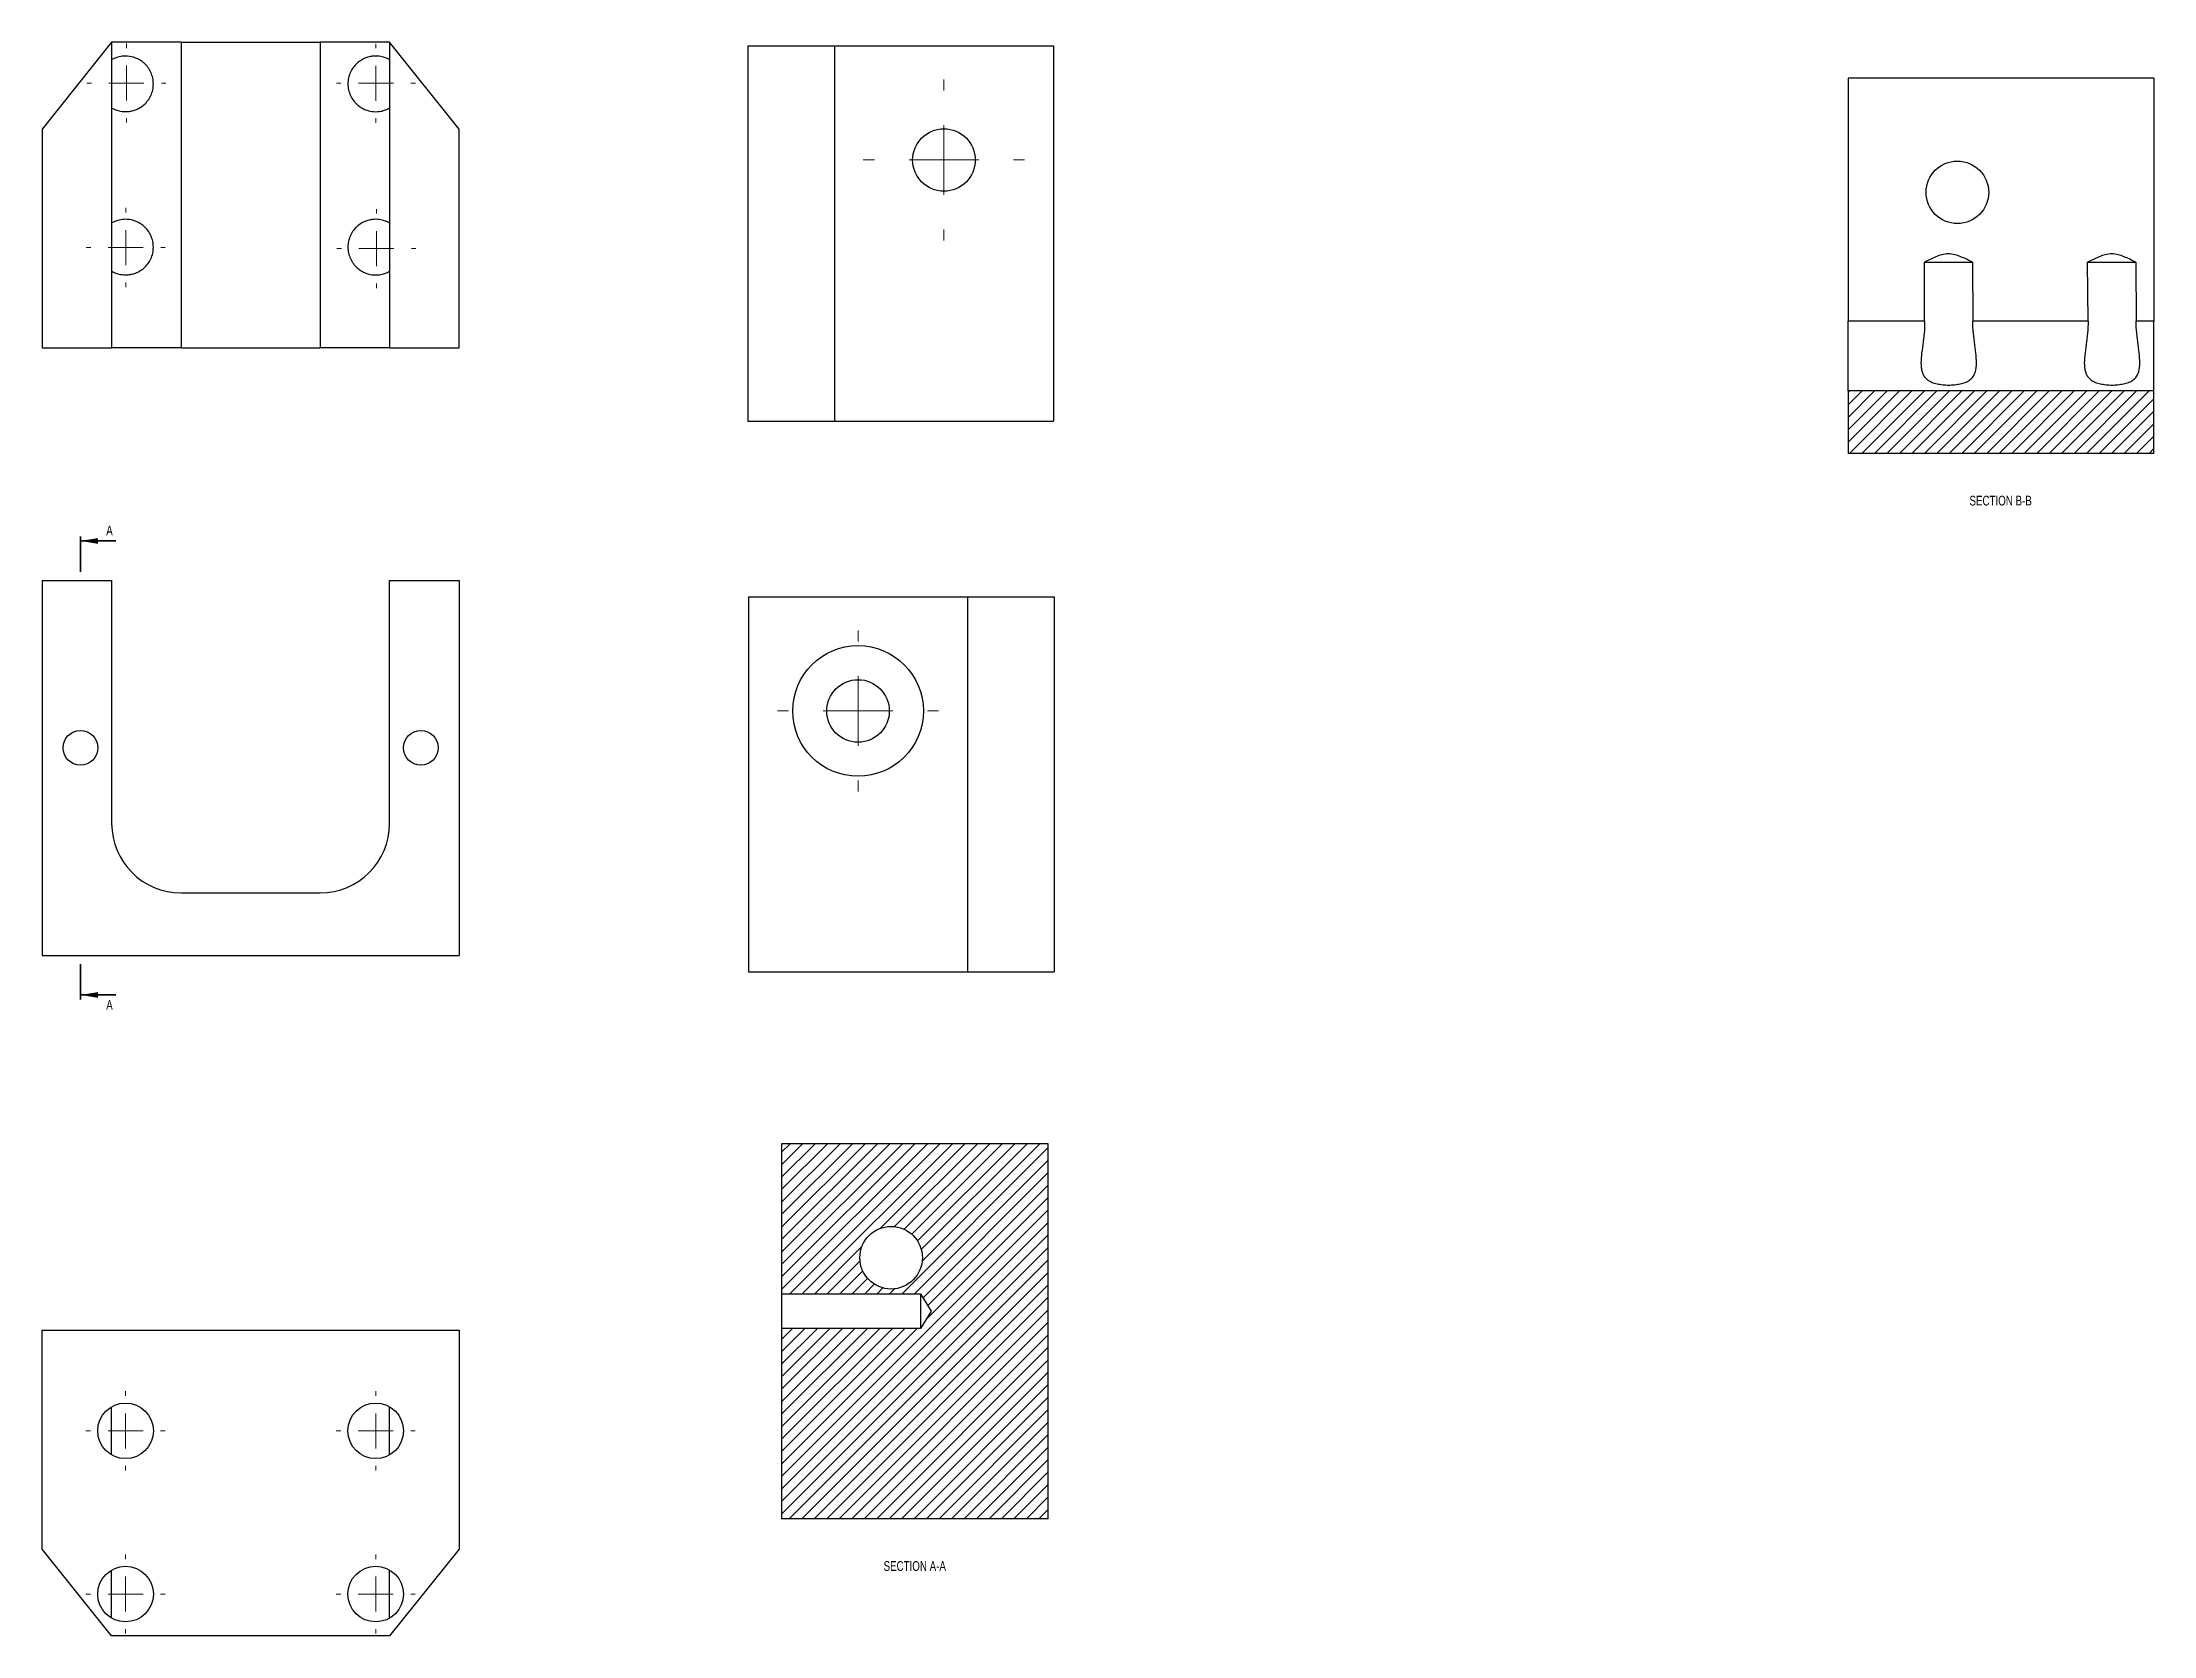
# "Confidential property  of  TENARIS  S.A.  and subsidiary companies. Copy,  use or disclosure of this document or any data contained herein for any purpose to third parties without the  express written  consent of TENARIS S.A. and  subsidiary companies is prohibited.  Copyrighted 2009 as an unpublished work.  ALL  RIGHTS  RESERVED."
# Model space of a CAD drawing. Header units: millimetres. Extents: x 1243 to 1395, y 1931 to 2046.
import ezdxf

# ---------------------------------------------------------------- set-up
doc = ezdxf.new("R2010")
doc.units = ezdxf.units.MM
doc.linetypes.add('PHANTOM', pattern=[12.7, 6.35, -1.27, 1.27, -1.27, 1.27, -1.27])
doc.styles.add('SLDTEXTSTYLE0', font='TXT', dxfattribs={"width": 0.75})

# ---------------------------------------------------------------- blocks, each defined once
blk = doc.blocks.new('SW_CENTERMARKSYMBOL_0')
at = {"color": 0, "linetype": 'Continuous', "lineweight": 0}
for p, q in [((0, 25), (0, 29)), ((0, 0), (0, 12.5)), ((-25, 0), (-29, 0)), ((0, 0), (-12.5, 0)), ((0, 0), (0, -12.5)), ((0, 0), (12.5, 0)), ((25, 0), (29, 0)), ((0, -25), (0, -29))]:
    blk.add_line(p, q, dxfattribs=at)
blk = doc.blocks.new('SW_CENTERMARKSYMBOL_1')
at = {"color": 0, "linetype": 'Continuous', "lineweight": 0}
for p, q in [((0, 25), (0, 29)), ((0, 0), (0, 12.5)), ((-25, 0), (-29, 0)), ((0, 0), (-12.5, 0)), ((0, 0), (0, -12.5)), ((0, 0), (12.5, 0)), ((25, 0), (29, 0)), ((0, -25), (0, -29))]:
    blk.add_line(p, q, dxfattribs=at)
blk = doc.blocks.new('SW_CENTERMARKSYMBOL_5')
at = {"color": 0, "linetype": 'Continuous', "lineweight": 0}
for p, q in [((0, 5), (0, 5.65)), ((-5, 0), (-5.65, 0)), ((0, 0), (-2.5, 0)), ((0, 0), (0, 2.5)), ((0, 0), (0, -2.5)), ((0, 0), (2.5, 0)), ((5, 0), (5.65, 0)), ((0, -5), (0, -5.65))]:
    blk.add_line(p, q, dxfattribs=at)

msp = doc.modelspace()

# ---------------------------------------------------------------- hatches: boundary and pattern name
at = {"linetype": 'Continuous', "lineweight": 18}
h = msp.add_hatch(dxfattribs=at)
h.set_pattern_fill('ANSI31', scale=0.200034, style=0)
h.set_pattern_definition([(45, (1171.9154, 1934.2823), (-0.4490882, 0.4490882), [])])
h.paths.add_polyline_path([(1395.1, 2016.11), (1395.1, 2020.61), (1373.1, 2020.61), (1373.1, 2016.11)], flags=0)
h = msp.add_hatch(dxfattribs=at)
h.set_pattern_fill('ANSI31', scale=0.2, style=0)
h.set_pattern_definition([(45, (1127.98717, 1857.6009), (-0.4490128, 0.4490128), [])])
h.paths.add_polyline_path([(1315.55, 1939.42), (1315.55, 1966.42), (1296.36, 1966.42), (1296.36, 1955.62), (1306.36, 1955.62), (1307.11, 1954.37), (1306.36, 1953.12), (1296.36, 1953.12), (1296.36, 1939.42)], flags=0)
edge = h.paths.add_edge_path(flags=0)
edge.add_arc((1304.24, 1958.21), 2.25, 0, 360)

# ---------------------------------------------------------------- linework, layer by layer
at = {"color": 7, "linetype": 'Continuous', "lineweight": 25}
for p, q in [((1248.15, 2045.71), (1243.15, 2039.46)), ((1248.15, 2045.71), (1248.15, 2023.71)), ((1253.15, 2045.71), (1248.15, 2045.71)), ((1253.15, 2045.71), (1253.15, 2023.71)), ((1253.15, 2045.71), (1263.15, 2045.71)), ((1263.15, 2045.71), (1263.15, 2023.71)), ((1268.15, 2045.71), (1263.15, 2045.71)), ((1273.15, 2039.46), (1268.15, 2045.71)), ((1268.15, 2045.71), (1268.15, 2023.71)), ((1293.92, 2045.44), (1293.92, 2027.94)), ((1293.92, 2045.44), (1300.16, 2045.44)), ((1300.16, 2045.44), (1300.16, 2018.44)), ((1300.16, 2045.44), (1315.92, 2045.44)), ((1315.92, 2045.44), (1315.92, 2018.44)), ((1395.1, 2043.12), (1373.1, 2043.12)), ((1373.1, 2043.12), (1373.1, 2025.62)), ((1395.1, 2043.12), (1395.1, 2025.62)), ((1243.15, 2039.46), (1243.15, 2023.71)), ((1273.15, 2023.71), (1273.15, 2039.46)), ((1378.61, 2025.62), (1378.59, 2029.87)), ((1378.59, 2029.87), (1382.05, 2029.87)), ((1382.05, 2029.87), (1382.08, 2025.62)), ((1390.37, 2025.62), (1390.34, 2029.87)), ((1390.34, 2029.87), (1393.8, 2029.87)), ((1393.8, 2029.87), (1393.83, 2025.62)), ((1293.92, 2027.94), (1293.92, 2018.44)), ((1378.61, 2025.62), (1373.1, 2025.62)), ((1373.1, 2020.61), (1373.1, 2025.62)), ((1390.37, 2025.62), (1382.08, 2025.62)), ((1395.1, 2025.62), (1393.83, 2025.62)), ((1395.1, 2020.61), (1395.1, 2025.62)), ((1243.15, 2023.71), (1248.15, 2023.71)), ((1253.15, 2023.71), (1248.15, 2023.71)), ((1253.15, 2023.71), (1263.15, 2023.71)), ((1268.15, 2023.71), (1263.15, 2023.71)), ((1268.15, 2023.71), (1273.15, 2023.71)), ((1373.1, 2020.61), (1373.1, 2016.11)), ((1395.1, 2020.61), (1373.1, 2020.61)), ((1395.1, 2016.11), (1395.1, 2020.61)), ((1293.92, 2018.44), (1300.16, 2018.44)), ((1300.16, 2018.44), (1315.92, 2018.44)), ((1395.1, 2016.11), (1373.1, 2016.11)), ((1243.15, 2006.97), (1243.15, 1979.97)), ((1243.15, 2006.97), (1248.15, 2006.97)), ((1248.15, 2006.97), (1248.15, 1989.47)), ((1268.15, 2006.97), (1273.15, 2006.97)), ((1268.15, 1989.47), (1268.15, 2006.97)), ((1273.15, 2006.97), (1273.15, 1979.97)), ((1293.98, 2005.78), (1293.98, 1978.78)), ((1293.98, 2005.78), (1309.73, 2005.78)), ((1309.73, 2005.78), (1309.73, 1978.78)), ((1309.73, 2005.78), (1315.98, 2005.78)), ((1315.98, 2005.78), (1315.98, 1988.28)), ((1315.98, 1988.28), (1315.98, 1978.78)), ((1253.15, 1984.47), (1263.15, 1984.47)), ((1243.15, 1979.97), (1273.15, 1979.97)), ((1293.98, 1978.78), (1309.73, 1978.78)), ((1309.73, 1978.78), (1315.98, 1978.78)), ((1296.36, 1966.42), (1296.36, 1955.62)), ((1315.55, 1966.42), (1296.36, 1966.42)), ((1315.55, 1939.42), (1315.55, 1966.42)), ((1296.36, 1955.62), (1306.36, 1955.62)), ((1296.36, 1955.62), (1296.36, 1953.12)), ((1306.36, 1955.62), (1307.11, 1954.37)), ((1306.36, 1955.62), (1306.36, 1953.12)), ((1307.11, 1954.37), (1306.36, 1953.12)), ((1243.15, 1937.24), (1243.15, 1953)), ((1243.15, 1953), (1273.15, 1953)), ((1273.15, 1953), (1273.15, 1937.24)), ((1296.36, 1953.12), (1296.36, 1939.42)), ((1306.36, 1953.12), (1296.36, 1953.12)), ((1315.55, 1939.42), (1296.36, 1939.42)), ((1248.15, 1931), (1243.15, 1937.24)), ((1273.15, 1937.24), (1268.15, 1931)), ((1268.15, 1931), (1248.15, 1931))]:
    msp.add_line(p, q, dxfattribs=at)
at = {"color": 7, "linetype": 'PHANTOM', "lineweight": 35}
for p, q in [((1245.9, 2007.58), (1245.9, 2010.12)), ((1245.9, 1976.81), (1245.9, 1979.35))]:
    msp.add_line(p, q, dxfattribs=at)
at = {"color": 7, "linetype": 'Continuous', "lineweight": 35}
for p, q in [((1248.44, 2009.81), (1245.9, 2009.81)), ((1248.44, 1977.13), (1245.9, 1977.13))]:
    msp.add_line(p, q, dxfattribs=at)
at = {"color": 7, "linetype": 'Continuous', "lineweight": 25}
for centre, radius in [((1308.04, 2037.23), 2.25), ((1380.97, 2034.9), 2.25), ((1301.86, 1997.57), 4.7), ((1301.86, 1997.57), 2.25), ((1245.9, 1994.92), 1.25), ((1270.4, 1994.92), 1.25), ((1304.24, 1958.21), 2.25), ((1249.15, 1945.75), 2), ((1267.15, 1945.75), 2), ((1249.15, 1934), 2), ((1267.15, 1934), 2)]:
    msp.add_circle(centre, radius, dxfattribs=at)
for centre, start, end in [((1253.15, 1989.47), 180, 270), ((1263.15, 1989.47), 270, 0)]:
    msp.add_arc(centre, 5, start, end, dxfattribs=at)
for points, knots in [([(1248.15, 2040.98), (1248.15, 2040.98), (1248.18, 2040.96), (1248.28, 2040.91), (1248.35, 2040.87), (1248.54, 2040.8), (1248.66, 2040.77), (1248.93, 2040.72), (1249.1, 2040.7), (1249.37, 2040.72), (1249.46, 2040.73), (1249.66, 2040.77), (1249.77, 2040.8), (1249.97, 2040.88), (1250.08, 2040.93), (1250.29, 2041.06), (1250.39, 2041.13), (1250.58, 2041.3), (1250.67, 2041.4), (1250.84, 2041.62), (1250.91, 2041.74), (1251.03, 2042), (1251.08, 2042.13), (1251.14, 2042.41), (1251.15, 2042.56), (1251.15, 2042.85), (1251.14, 2042.99), (1251.08, 2043.27), (1251.03, 2043.41), (1250.86, 2043.79), (1250.69, 2044.02), (1250.4, 2044.28), (1250.29, 2044.36), (1250.09, 2044.48), (1249.98, 2044.53), (1249.67, 2044.65), (1249.47, 2044.69), (1249.1, 2044.72), (1248.94, 2044.7), (1248.66, 2044.65), (1248.54, 2044.61), (1248.35, 2044.54), (1248.28, 2044.51), (1248.18, 2044.46), (1248.15, 2044.44), (1248.15, 2044.44)], [0, 0, 0, 0, 0.0625, 0.0625, 0.125, 0.125, 0.1875, 0.1875, 0.25, 0.25, 0.28125, 0.28125, 0.3125, 0.3125, 0.34375, 0.34375, 0.375, 0.375, 0.40625, 0.40625, 0.4375, 0.4375, 0.46875, 0.46875, 0.5, 0.5, 0.53125, 0.53125, 0.5625, 0.5625, 0.625, 0.625, 0.65625, 0.65625, 0.6875, 0.6875, 0.75, 0.75, 0.8125, 0.8125, 0.875, 0.875, 0.9375, 0.9375, 1, 1, 1, 1]), ([(1268.15, 2044.44), (1268.15, 2044.44), (1268.13, 2044.46), (1268.03, 2044.51), (1267.96, 2044.54), (1267.77, 2044.61), (1267.65, 2044.65), (1267.37, 2044.7), (1267.21, 2044.72), (1266.94, 2044.7), (1266.84, 2044.69), (1266.65, 2044.65), (1266.54, 2044.62), (1266.33, 2044.54), (1266.23, 2044.49), (1266.02, 2044.36), (1265.92, 2044.29), (1265.73, 2044.11), (1265.63, 2044.02), (1265.47, 2043.8), (1265.4, 2043.68), (1265.28, 2043.42), (1265.23, 2043.28), (1265.17, 2043), (1265.15, 2042.86), (1265.15, 2042.57), (1265.17, 2042.43), (1265.23, 2042.15), (1265.27, 2042.01), (1265.45, 2041.62), (1265.62, 2041.4), (1265.91, 2041.14), (1266.01, 2041.06), (1266.22, 2040.93), (1266.33, 2040.88), (1266.64, 2040.76), (1266.84, 2040.72), (1267.21, 2040.7), (1267.37, 2040.71), (1267.65, 2040.76), (1267.77, 2040.8), (1267.96, 2040.87), (1268.03, 2040.91), (1268.13, 2040.96), (1268.15, 2040.98), (1268.15, 2040.98)], [0, 0, 0, 0, 0.0625, 0.0625, 0.125, 0.125, 0.1875, 0.1875, 0.25, 0.25, 0.28125, 0.28125, 0.3125, 0.3125, 0.34375, 0.34375, 0.375, 0.375, 0.40625, 0.40625, 0.4375, 0.4375, 0.46875, 0.46875, 0.5, 0.5, 0.53125, 0.53125, 0.5625, 0.5625, 0.625, 0.625, 0.65625, 0.65625, 0.6875, 0.6875, 0.75, 0.75, 0.8125, 0.8125, 0.875, 0.875, 0.9375, 0.9375, 1, 1, 1, 1]), ([(1248.15, 2029.23), (1248.15, 2029.23), (1248.18, 2029.21), (1248.28, 2029.16), (1248.35, 2029.12), (1248.54, 2029.05), (1248.66, 2029.02), (1248.93, 2028.97), (1249.1, 2028.95), (1249.37, 2028.97), (1249.46, 2028.98), (1249.66, 2029.02), (1249.77, 2029.05), (1249.97, 2029.13), (1250.08, 2029.18), (1250.29, 2029.31), (1250.39, 2029.38), (1250.58, 2029.55), (1250.67, 2029.65), (1250.84, 2029.87), (1250.91, 2029.99), (1251.03, 2030.25), (1251.08, 2030.38), (1251.14, 2030.66), (1251.15, 2030.81), (1251.15, 2031.1), (1251.14, 2031.24), (1251.08, 2031.52), (1251.03, 2031.66), (1250.86, 2032.04), (1250.69, 2032.27), (1250.4, 2032.53), (1250.29, 2032.61), (1250.09, 2032.73), (1249.98, 2032.78), (1249.67, 2032.9), (1249.47, 2032.94), (1249.1, 2032.97), (1248.94, 2032.95), (1248.66, 2032.9), (1248.54, 2032.86), (1248.35, 2032.79), (1248.28, 2032.76), (1248.18, 2032.71), (1248.15, 2032.69), (1248.15, 2032.69)], [0, 0, 0, 0, 0.0625, 0.0625, 0.125, 0.125, 0.1875, 0.1875, 0.25, 0.25, 0.28125, 0.28125, 0.3125, 0.3125, 0.34375, 0.34375, 0.375, 0.375, 0.40625, 0.40625, 0.4375, 0.4375, 0.46875, 0.46875, 0.5, 0.5, 0.53125, 0.53125, 0.5625, 0.5625, 0.625, 0.625, 0.65625, 0.65625, 0.6875, 0.6875, 0.75, 0.75, 0.8125, 0.8125, 0.875, 0.875, 0.9375, 0.9375, 1, 1, 1, 1]), ([(1268.15, 2032.69), (1268.15, 2032.69), (1268.13, 2032.71), (1268.03, 2032.76), (1267.96, 2032.79), (1267.77, 2032.86), (1267.65, 2032.9), (1267.37, 2032.95), (1267.21, 2032.97), (1266.94, 2032.95), (1266.84, 2032.94), (1266.65, 2032.9), (1266.54, 2032.87), (1266.33, 2032.79), (1266.23, 2032.74), (1266.02, 2032.61), (1265.92, 2032.54), (1265.73, 2032.36), (1265.63, 2032.27), (1265.47, 2032.05), (1265.4, 2031.93), (1265.28, 2031.67), (1265.23, 2031.53), (1265.17, 2031.25), (1265.15, 2031.11), (1265.15, 2030.82), (1265.17, 2030.68), (1265.23, 2030.4), (1265.27, 2030.26), (1265.45, 2029.87), (1265.62, 2029.65), (1265.91, 2029.39), (1266.01, 2029.31), (1266.22, 2029.18), (1266.33, 2029.13), (1266.64, 2029.01), (1266.84, 2028.97), (1267.21, 2028.95), (1267.37, 2028.96), (1267.65, 2029.01), (1267.77, 2029.05), (1267.96, 2029.12), (1268.03, 2029.16), (1268.13, 2029.21), (1268.15, 2029.23), (1268.15, 2029.23)], [0, 0, 0, 0, 0.0625, 0.0625, 0.125, 0.125, 0.1875, 0.1875, 0.25, 0.25, 0.28125, 0.28125, 0.3125, 0.3125, 0.34375, 0.34375, 0.375, 0.375, 0.40625, 0.40625, 0.4375, 0.4375, 0.46875, 0.46875, 0.5, 0.5, 0.53125, 0.53125, 0.5625, 0.5625, 0.625, 0.625, 0.65625, 0.65625, 0.6875, 0.6875, 0.75, 0.75, 0.8125, 0.8125, 0.875, 0.875, 0.9375, 0.9375, 1, 1, 1, 1]), ([(1382.05, 2029.87), (1381.78, 2030.02), (1381.5, 2030.15), (1380.93, 2030.38), (1380.63, 2030.47), (1380, 2030.47), (1379.71, 2030.38), (1379.13, 2030.15), (1378.86, 2030.01), (1378.59, 2029.87)], [0, 0, 0, 0, 0.25, 0.25, 0.5, 0.5, 0.75, 0.75, 1, 1, 1, 1]), ([(1393.8, 2029.87), (1393.53, 2030.02), (1393.25, 2030.15), (1392.68, 2030.38), (1392.38, 2030.47), (1391.76, 2030.47), (1391.46, 2030.38), (1390.89, 2030.15), (1390.61, 2030.01), (1390.34, 2029.87)], [0, 0, 0, 0, 0.25, 0.25, 0.5, 0.5, 0.75, 0.75, 1, 1, 1, 1]), ([(1378.61, 2025.62), (1378.61, 2025.33), (1378.6, 2025.04), (1378.55, 2024.48), (1378.51, 2024.21), (1378.44, 2023.67), (1378.4, 2023.41), (1378.35, 2022.92), (1378.34, 2022.68), (1378.36, 2022.34), (1378.37, 2022.24), (1378.41, 2022.03), (1378.44, 2021.93), (1378.52, 2021.75), (1378.57, 2021.67), (1378.69, 2021.52), (1378.77, 2021.45), (1378.94, 2021.32), (1379.04, 2021.27), (1379.26, 2021.18), (1379.38, 2021.15), (1379.63, 2021.09), (1379.77, 2021.07), (1380.05, 2021.04), (1380.19, 2021.03), (1380.48, 2021.03), (1380.63, 2021.04), (1380.91, 2021.07), (1381.05, 2021.09), (1381.43, 2021.17), (1381.66, 2021.26), (1381.92, 2021.44), (1381.99, 2021.51), (1382.12, 2021.66), (1382.17, 2021.75), (1382.29, 2022.02), (1382.33, 2022.23), (1382.35, 2022.67), (1382.34, 2022.91), (1382.29, 2023.4), (1382.25, 2023.67), (1382.18, 2024.2), (1382.15, 2024.48), (1382.09, 2025.04), (1382.08, 2025.33), (1382.08, 2025.62)], [0, 0, 0, 0, 0.0625, 0.0625, 0.125, 0.125, 0.1875, 0.1875, 0.25, 0.25, 0.28125, 0.28125, 0.3125, 0.3125, 0.34375, 0.34375, 0.375, 0.375, 0.40625, 0.40625, 0.4375, 0.4375, 0.46875, 0.46875, 0.5, 0.5, 0.53125, 0.53125, 0.5625, 0.5625, 0.625, 0.625, 0.65625, 0.65625, 0.6875, 0.6875, 0.75, 0.75, 0.8125, 0.8125, 0.875, 0.875, 0.9375, 0.9375, 1, 1, 1, 1]), ([(1390.37, 2025.62), (1390.37, 2025.33), (1390.35, 2025.04), (1390.3, 2024.48), (1390.26, 2024.21), (1390.19, 2023.67), (1390.16, 2023.41), (1390.11, 2022.92), (1390.09, 2022.68), (1390.11, 2022.34), (1390.12, 2022.24), (1390.16, 2022.03), (1390.19, 2021.93), (1390.27, 2021.75), (1390.32, 2021.67), (1390.45, 2021.52), (1390.52, 2021.45), (1390.69, 2021.32), (1390.79, 2021.27), (1391.01, 2021.18), (1391.13, 2021.15), (1391.39, 2021.09), (1391.52, 2021.07), (1391.8, 2021.04), (1391.95, 2021.03), (1392.24, 2021.03), (1392.38, 2021.04), (1392.66, 2021.07), (1392.8, 2021.09), (1393.18, 2021.17), (1393.41, 2021.26), (1393.67, 2021.44), (1393.75, 2021.51), (1393.87, 2021.66), (1393.92, 2021.75), (1394.05, 2022.02), (1394.08, 2022.23), (1394.11, 2022.67), (1394.09, 2022.91), (1394.04, 2023.4), (1394.01, 2023.67), (1393.93, 2024.2), (1393.9, 2024.48), (1393.85, 2025.04), (1393.83, 2025.33), (1393.83, 2025.62)], [0, 0, 0, 0, 0.0625, 0.0625, 0.125, 0.125, 0.1875, 0.1875, 0.25, 0.25, 0.28125, 0.28125, 0.3125, 0.3125, 0.34375, 0.34375, 0.375, 0.375, 0.40625, 0.40625, 0.4375, 0.4375, 0.46875, 0.46875, 0.5, 0.5, 0.53125, 0.53125, 0.5625, 0.5625, 0.625, 0.625, 0.65625, 0.65625, 0.6875, 0.6875, 0.75, 0.75, 0.8125, 0.8125, 0.875, 0.875, 0.9375, 0.9375, 1, 1, 1, 1]), ([(1248.15, 1944.02), (1248.15, 1944.29), (1248.15, 1944.57), (1248.15, 1945.14), (1248.15, 1945.44), (1248.15, 1946.06), (1248.15, 1946.36), (1248.15, 1946.93), (1248.15, 1947.21), (1248.15, 1947.48)], [0, 0, 0, 0, 0.25, 0.25, 0.5, 0.5, 0.75, 0.75, 1, 1, 1, 1]), ([(1268.15, 1944.02), (1268.15, 1944.29), (1268.15, 1944.57), (1268.15, 1945.14), (1268.15, 1945.44), (1268.15, 1946.06), (1268.15, 1946.36), (1268.15, 1946.93), (1268.15, 1947.21), (1268.15, 1947.48)], [0, 0, 0, 0, 0.25, 0.25, 0.5, 0.5, 0.75, 0.75, 1, 1, 1, 1]), ([(1248.15, 1932.27), (1248.15, 1932.54), (1248.15, 1932.82), (1248.15, 1933.39), (1248.15, 1933.69), (1248.15, 1934.31), (1248.15, 1934.61), (1248.15, 1935.18), (1248.15, 1935.46), (1248.15, 1935.73)], [0, 0, 0, 0, 0.25, 0.25, 0.5, 0.5, 0.75, 0.75, 1, 1, 1, 1]), ([(1268.15, 1932.27), (1268.15, 1932.54), (1268.15, 1932.82), (1268.15, 1933.39), (1268.15, 1933.69), (1268.15, 1934.31), (1268.15, 1934.61), (1268.15, 1935.18), (1268.15, 1935.46), (1268.15, 1935.73)], [0, 0, 0, 0, 0.25, 0.25, 0.5, 0.5, 0.75, 0.75, 1, 1, 1, 1])]:
    msp.add_open_spline(points, degree=3, knots=knots, dxfattribs=at)
at = {"color": 7, "linetype": 'Continuous', "lineweight": 35}
for points in [[(1245.9, 2009.81), (1247.17, 2009.6), (1247.17, 2010.01)], [(1245.9, 1977.13), (1247.17, 1976.92), (1247.17, 1977.33)]]:
    msp.add_solid(points, dxfattribs=at)

# ---------------------------------------------------------------- block references
at = {"color": 7, "linetype": 'Continuous', "lineweight": 0}
for name, p, xscale, yscale, zscale in [('SW_CENTERMARKSYMBOL_5', (1249.21, 2042.77), 0.504, 0.504, 0.504), ('SW_CENTERMARKSYMBOL_5', (1267.17, 2042.75), 0.504, 0.504, 0.504), ('SW_CENTERMARKSYMBOL_0', (1308.04, 2037.23), 0.2, 0.2, 0.2), ('SW_CENTERMARKSYMBOL_5', (1249.16, 2030.93), 0.504, 0.504, 0.504), ('SW_CENTERMARKSYMBOL_5', (1267.2, 2030.85), 0.504, 0.504, 0.504), ('SW_CENTERMARKSYMBOL_1', (1301.86, 1997.57), 0.2, 0.2, 0.2), ('SW_CENTERMARKSYMBOL_5', (1249.15, 1945.75), 0.504, 0.504, 0.504), ('SW_CENTERMARKSYMBOL_5', (1267.15, 1945.75), 0.504, 0.504, 0.504), ('SW_CENTERMARKSYMBOL_5', (1249.15, 1934), 0.504, 0.504, 0.504), ('SW_CENTERMARKSYMBOL_5', (1267.15, 1934), 0.504, 0.504, 0.504)]:
    msp.add_blockref(name, p, dxfattribs=dict(at, xscale=xscale, yscale=yscale, zscale=zscale))

# ---------------------------------------------------------------- texts
at = {"color": 7, "linetype": 'Continuous', "lineweight": 0, "attachment_point": 2, "style": 'SLDTEXTSTYLE0'}
for s, insert, char_height in [('SECTION B-B', (1384.08, 2013.06), 0.7001), ('SECTION A-A', (1305.94, 1936.37), 0.7)]:
    msp.add_mtext(s, dxfattribs=dict(at, insert=insert, char_height=char_height))
at = {"color": 7, "linetype": 'Continuous', "char_height": 0.7, "attachment_point": 1, "style": 'SLDTEXTSTYLE0'}
for insert in [(1247.76, 2010.91), (1247.76, 1976.76)]:
    msp.add_mtext('A', dxfattribs=dict(at, insert=insert))

doc.saveas('drawing.dxf')
